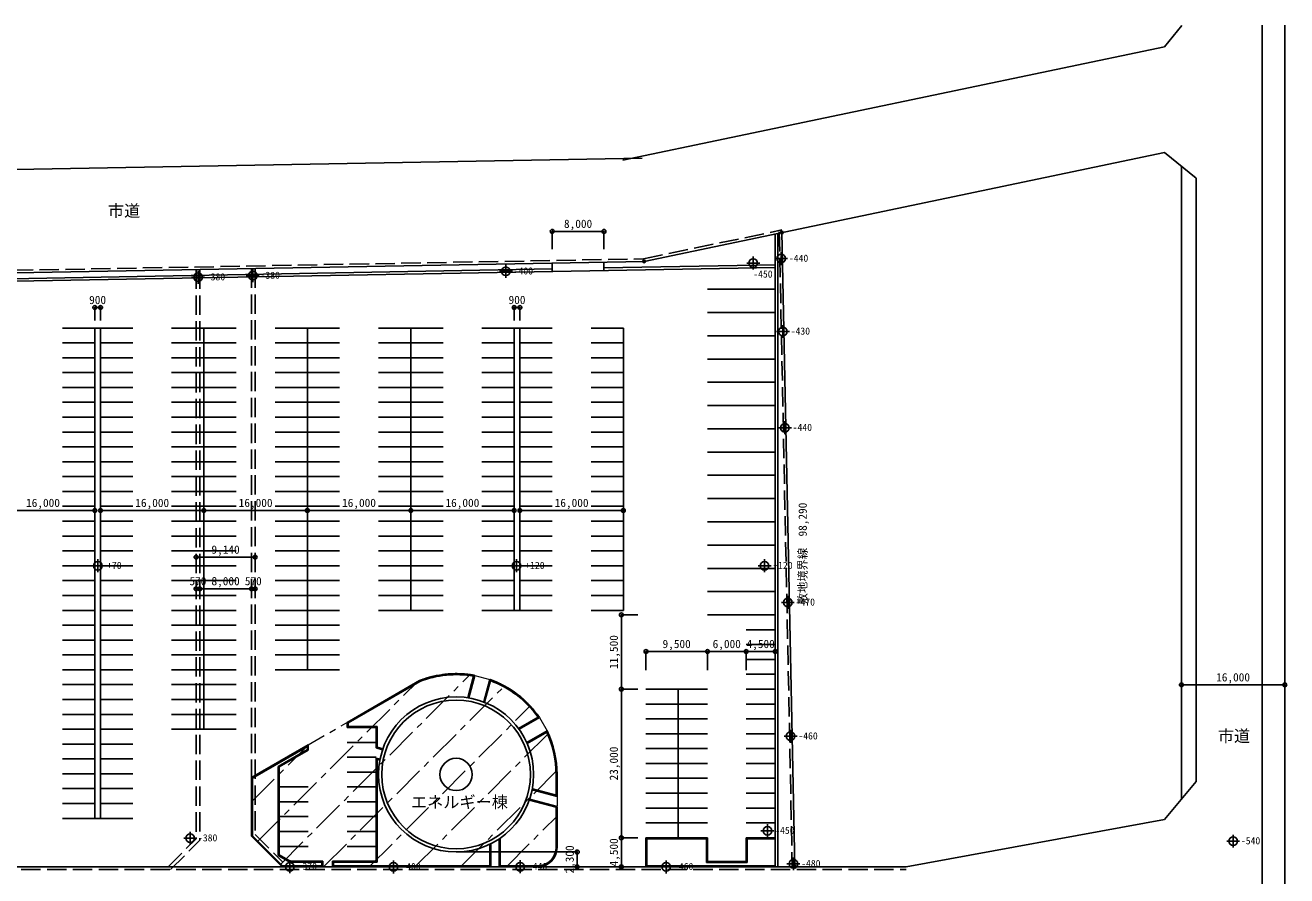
# Model space of a CAD drawing. Units: millimetres at full size, sheet at 1:1000, with parts at other scales. Extents: x -222432 to 152830, y -123842 to 155888.
# Drawn here: x -56212 to 139004, y 16854 to 148500 of the extents above; entities that cross this region are included whole.
import ezdxf
from ezdxf.enums import TextEntityAlignment as Align

# ---------------------------------------------------------------- set-up
doc = ezdxf.new("R2010")
doc.units = ezdxf.units.MM
doc.header["$LTSCALE"] = 1000
doc.header["$PDMODE"] = 32
doc.header["$PDSIZE"] = 600
doc.linetypes.add('CHAIN1', pattern=[8, 5, -1, 1, -1])
doc.linetypes.add('DASHED3', pattern=[4, 3, -1])
for name, color, linetype in [('0-0', 4, 'Continuous'), ('0-8', 4, 'Continuous'), ('1-0', 5, 'Continuous'), ('2-0', 6, 'Continuous'), ('2-1', 6, 'Continuous'), ('3-1', 6, 'Continuous'), ('3-2', 6, 'Continuous'), ('3-3', 6, 'Continuous'), ('8-0', 4, 'Continuous'), ('8-1', 4, 'Continuous'), ('9-0', 6, 'Continuous')]:
    doc.layers.add(name, color=color, linetype=linetype)
doc.layers.add('E-0', color=134, linetype='CHAIN1', lineweight=9)
doc.styles.add('ＭＳ ゴシック', font='')
doc.styles.get('ＭＳ ゴシック').set_extended_font_data('MS Gothic')

msp = doc.modelspace()

# ---------------------------------------------------------------- linework, layer by layer
at = {"layer": '0-0'}
for p, q in [((122764, 148451), (120090, 145160)), ((135204, 148500), (135204, -80236)), ((138704, 148500), (138704, -79674)), ((36275, 127606), (120090, 145160)), ((-172617, 124074), (39263, 127943)), ((39555, 111945), (120090, 128813)), ((120090, 128813), (124984, 124838)), ((122704, 126690), (122704, 28719)), ((124984, 124838), (124984, 31454)), ((60878, 116506), (62887, 18237)), ((-173811, 108050), (39555, 111945)), ((120066, 25554), (124984, 31454)), ((80087, 18237), (120066, 25554)), ((-21051, 23054), (-16384, 18387)), ((-172663, 18237), (80087, 18237))]:
    msp.add_line(p, q, dxfattribs=at)
at = {"layer": '0-0', "color": 7, "linetype": 'DASHED3'}
for p, q in [((39473, 112337), (60873, 116819)), ((60478, 116498), (62487, 18228)), ((-173984, 108447), (39548, 112345)), ((-29771, 110680), (-29771, 22578)), ((-29201, 110690), (-29201, 22342)), ((-21201, 110836), (-21201, 22992)), ((-20631, 110846), (-20631, 23228)), ((-34113, 18237), (-29771, 22578)), ((-33707, 17837), (-29201, 22342)), ((-21201, 22992), (-16696, 18486)), ((-20631, 23228), (-16289, 18886)), ((-172831, 17837), (80087, 17837))]:
    msp.add_line(p, q, dxfattribs=at)
at = {"layer": '0-0'}
for centre in [(60880, 116412), (39555, 111945), (62887, 18237)]:
    msp.add_circle(centre, 200, dxfattribs=at)
at = {"layer": '1-0'}
for radius in [12000, 11500, 2500, 2500]:
    msp.add_circle((10464, 32537), radius, dxfattribs=at)
at = {"layer": '2-0'}
for p, q in [((-6258, 40507), (4859, 46926)), ((12270, 44416), (13164, 47752)), ((12415, 44377), (13351, 47871)), ((14732, 43752), (15669, 47250)), ((14877, 43713), (15772, 47054)), ((20135, 39667), (23138, 41401)), ((20210, 39537), (23354, 41353)), ((-6408, 40594), (-6408, 39807)), ((-6408, 39807), (-1908, 39807)), ((-6258, 40507), (-6258, 39957)), ((-6258, 39957), (-1758, 39957)), ((-1908, 39807), (-1908, 36635)), ((-1758, 39957), (-1758, 36750)), ((21408, 37458), (24554, 39274)), ((21483, 37328), (24488, 39063)), ((-12408, 37130), (-12408, 36296)), ((-6408, 37507), (-1908, 37507)), ((-21051, 31967), (-12558, 36870)), ((-16908, 33698), (-12408, 36296)), ((-12558, 36870), (-12558, 36383)), ((-6408, 35207), (-1908, 35207)), ((-909, 36367), (-1908, 36635)), ((-860, 36509), (-1758, 36750)), ((-17058, 33785), (-17058, 19998)), ((-16908, 33698), (-16908, 20084)), ((-1298, 34918), (-1908, 35082)), ((-1908, 35082), (-1908, 19107)), ((-1326, 34770), (-1758, 34886)), ((-1758, 34886), (-1758, 18957)), ((-21201, 32053), (-21201, 22992)), ((-21051, 23054), (-21051, 31967)), ((-6408, 32907), (-1908, 32907)), ((25934, 32537), (25934, 29328)), ((26084, 32537), (26084, 29133)), ((-16908, 30607), (-12408, 30607)), ((-6408, 30607), (-1908, 30607)), ((22227, 30166), (26084, 29133)), ((22266, 30311), (25934, 29328)), ((-16908, 28307), (-12408, 28307)), ((-6408, 28307), (-1908, 28307)), ((21801, 28572), (25934, 27465)), ((21840, 28717), (26084, 27580)), ((25934, 27465), (25934, 21237)), ((26084, 27580), (26084, 21237)), ((-16908, 26007), (-12408, 26007)), ((-6408, 26007), (-1908, 26007)), ((-16908, 23707), (-12408, 23707)), ((-6408, 23707), (-1908, 23707)), ((-21201, 22992), (-16446, 18237)), ((15668, 21724), (15668, 18387)), ((15818, 21797), (15818, 18237)), ((17116, 22549), (17116, 18237)), ((17266, 22651), (17266, 18387)), ((-15256, 18957), (-17058, 19998)), ((-16908, 21407), (-12408, 21407)), ((-15216, 19107), (-16908, 20084)), ((-6408, 21407), (-1908, 21407)), ((-16384, 18387), (-10308, 18387)), ((-15256, 18957), (-10308, 18957)), ((-15216, 19107), (-10158, 19107)), ((-10308, 18957), (-10308, 18387)), ((-10158, 19107), (-10158, 18237)), ((-8658, 19107), (-1908, 19107)), ((-8658, 19107), (-8658, 18237)), ((-8508, 18957), (-1758, 18957)), ((-8508, 18957), (-8508, 18387)), ((-8508, 18387), (15668, 18387)), ((17266, 18387), (23084, 18387))]:
    msp.add_line(p, q, dxfattribs=at)
for centre, radius, start, end in [((10484, 32537), 15600, 79.41173, 111.393), ((10484, 32537), 15450, 80.01282, 111.35124), ((10484, 32537), 15600, 34.41173, 70.58827), ((10484, 32537), 15450, 35.01282, 69.98718), ((10484, 32537), 15450, 0, 24.98718), ((10484, 32537), 15600, 0, 25.58827), ((23084, 21237), 2850, 270, 0), ((23084, 21237), 3000, 270, 0)]:
    msp.add_arc(centre, radius, start, end, dxfattribs=at)
at = {"layer": '2-1'}
for p, q in [((-6408, 40594), (4794, 47062)), ((-21201, 32053), (-12408, 37130)), ((-17058, 33785), (-12558, 36383))]:
    msp.add_line(p, q, dxfattribs=at)
at = {"layer": '3-1'}
for p, q in [((25344, 110386), (25344, 111686)), ((33344, 110532), (33344, 111832)), ((33344, 110932), (59847, 111416)), ((-169356, 106831), (59847, 111016)), ((-58456, 109256), (25344, 110786)), ((-50456, 101637), (-39556, 101637)), ((-33556, 101637), (-23556, 101637)), ((-17556, 101637), (-7556, 101637)), ((-1556, 101637), (8444, 101637)), ((14444, 101637), (25344, 101637)), ((36344, 101637), (31344, 101637)), ((39997, 18387), (59847, 18387))]:
    msp.add_line(p, q, dxfattribs=at)
at = {"layer": '3-2'}
for p, q in [((59847, 116195), (59847, 18387)), ((60247, 116279), (60247, 18237)), ((49347, 107637), (59847, 107637)), ((49347, 104037), (59847, 104037)), ((49347, 100437), (59847, 100437)), ((49347, 96837), (59847, 96837)), ((49347, 93237), (59847, 93237)), ((49347, 89637), (59847, 89637)), ((49347, 86037), (59847, 86037)), ((49347, 82437), (59847, 82437)), ((49347, 78837), (59847, 78837)), ((49347, 75237), (59847, 75237)), ((49347, 71637), (59847, 71637)), ((49347, 68037), (59847, 68037)), ((49347, 64437), (59847, 64437)), ((49347, 60837), (59847, 60837)), ((49347, 57237), (59847, 57237)), ((55347, 54937), (59847, 54937)), ((55347, 52637), (59847, 52637)), ((55347, 50337), (59847, 50337)), ((55347, 48037), (59847, 48037)), ((39847, 45737), (49347, 45737)), ((44847, 45737), (44847, 22737)), ((44847, 45737), (49347, 45737)), ((55347, 45737), (59847, 45737)), ((39847, 43437), (49347, 43437)), ((55347, 43437), (59847, 43437)), ((39847, 41137), (49347, 41137)), ((55347, 41137), (59847, 41137)), ((39847, 38837), (49347, 38837)), ((55347, 38837), (59847, 38837)), ((39847, 36537), (49347, 36537)), ((55347, 36537), (59847, 36537)), ((39847, 34237), (49347, 34237)), ((55347, 34237), (59847, 34237)), ((39847, 31937), (49347, 31937)), ((55347, 31937), (59847, 31937)), ((39847, 29637), (49347, 29637)), ((55347, 29637), (59847, 29637)), ((39847, 27337), (49347, 27337)), ((55347, 27337), (59847, 27337)), ((39847, 25037), (49347, 25037)), ((55347, 25037), (59847, 25037)), ((39847, 22737), (49347, 22737)), ((39847, 22737), (39847, 18237)), ((39997, 22587), (49197, 22587)), ((39997, 22587), (39997, 18387)), ((49197, 22587), (49197, 18912)), ((49347, 22737), (49347, 19062)), ((55347, 22737), (59847, 22737)), ((55347, 22737), (55347, 19062)), ((55497, 22587), (59847, 22587)), ((55497, 22587), (55497, 18912)), ((49197, 18912), (55497, 18912)), ((49347, 19062), (55347, 19062))]:
    msp.add_line(p, q, dxfattribs=at)
at = {"layer": '3-3'}
for p, q in [((-45456, 25737), (-45456, 101637)), ((-44556, 25737), (-44556, 101637)), ((-28556, 39537), (-28556, 101637)), ((-12556, 48737), (-12556, 101637)), ((3444, 57937), (3444, 101637)), ((19444, 57937), (19444, 101637)), ((20344, 57937), (20344, 101637)), ((36344, 57937), (36344, 101637)), ((-50456, 99337), (-45456, 99337)), ((-44556, 99337), (-39556, 99337)), ((-33556, 99337), (-23556, 99337)), ((-17556, 99337), (-7556, 99337)), ((-1556, 99337), (8444, 99337)), ((14444, 99337), (19444, 99337)), ((20344, 99337), (25344, 99337)), ((36344, 99337), (31344, 99337)), ((-50456, 97037), (-45456, 97037)), ((-44556, 97037), (-39556, 97037)), ((-33556, 97037), (-23556, 97037)), ((-17556, 97037), (-7556, 97037)), ((-1556, 97037), (8444, 97037)), ((14444, 97037), (19444, 97037)), ((20344, 97037), (25344, 97037)), ((31344, 97037), (36344, 97037)), ((-50456, 94737), (-45456, 94737)), ((-44556, 94737), (-39556, 94737)), ((-33556, 94737), (-23556, 94737)), ((-17556, 94737), (-7556, 94737)), ((-1556, 94737), (8444, 94737)), ((14444, 94737), (19444, 94737)), ((20344, 94737), (25344, 94737)), ((31344, 94737), (36344, 94737)), ((-50456, 92437), (-45456, 92437)), ((-44556, 92437), (-39556, 92437)), ((-33556, 92437), (-23556, 92437)), ((-17556, 92437), (-7556, 92437)), ((-1556, 92437), (8444, 92437)), ((14444, 92437), (19444, 92437)), ((20344, 92437), (25344, 92437)), ((31344, 92437), (36344, 92437)), ((-50456, 90137), (-45456, 90137)), ((-44556, 90137), (-39556, 90137)), ((-33556, 90137), (-23556, 90137)), ((-17556, 90137), (-7556, 90137)), ((-1556, 90137), (8444, 90137)), ((14444, 90137), (19444, 90137)), ((20344, 90137), (25344, 90137)), ((31344, 90137), (36344, 90137)), ((-50456, 87837), (-45456, 87837)), ((-44556, 87837), (-39556, 87837)), ((-33556, 87837), (-23556, 87837)), ((-17556, 87837), (-7556, 87837)), ((-1556, 87837), (8444, 87837)), ((14444, 87837), (19444, 87837)), ((20344, 87837), (25344, 87837)), ((31344, 87837), (36344, 87837)), ((-50456, 85537), (-45456, 85537)), ((-44556, 85537), (-39556, 85537)), ((-33556, 85537), (-23556, 85537)), ((-17556, 85537), (-7556, 85537)), ((-1556, 85537), (8444, 85537)), ((14444, 85537), (19444, 85537)), ((20344, 85537), (25344, 85537)), ((31344, 85537), (36344, 85537)), ((-50456, 83237), (-45456, 83237)), ((-44556, 83237), (-39556, 83237)), ((-33556, 83237), (-23556, 83237)), ((-17556, 83237), (-7556, 83237)), ((-1556, 83237), (8444, 83237)), ((14444, 83237), (19444, 83237)), ((20344, 83237), (25344, 83237)), ((31344, 83237), (36344, 83237)), ((-50456, 80937), (-45456, 80937)), ((-44556, 80937), (-39556, 80937)), ((-33556, 80937), (-23556, 80937)), ((-17556, 80937), (-7556, 80937)), ((-1556, 80937), (8444, 80937)), ((14444, 80937), (19444, 80937)), ((20344, 80937), (25344, 80937)), ((31344, 80937), (36344, 80937)), ((-50456, 78637), (-45456, 78637)), ((-44556, 78637), (-39556, 78637)), ((-33556, 78637), (-23556, 78637)), ((-17556, 78637), (-7556, 78637)), ((-1556, 78637), (8444, 78637)), ((14444, 78637), (19444, 78637)), ((20344, 78637), (25344, 78637)), ((31344, 78637), (36344, 78637)), ((-50456, 76337), (-45456, 76337)), ((-44556, 76337), (-39556, 76337)), ((-33556, 76337), (-23556, 76337)), ((-17556, 76337), (-7556, 76337)), ((-1556, 76337), (8444, 76337)), ((14444, 76337), (19444, 76337)), ((20344, 76337), (25344, 76337)), ((31344, 76337), (36344, 76337)), ((-50456, 74037), (-45456, 74037)), ((-44556, 74037), (-39556, 74037)), ((-33556, 74037), (-23556, 74037)), ((-17556, 74037), (-7556, 74037)), ((-1556, 74037), (8444, 74037)), ((14444, 74037), (19444, 74037)), ((20344, 74037), (25344, 74037)), ((31344, 74037), (36344, 74037)), ((-50456, 71737), (-45456, 71737)), ((-44556, 71737), (-39556, 71737)), ((-33556, 71737), (-23556, 71737)), ((-17556, 71737), (-7556, 71737)), ((-1556, 71737), (8444, 71737)), ((14444, 71737), (19444, 71737)), ((20344, 71737), (25344, 71737)), ((31344, 71737), (36344, 71737)), ((-50456, 69437), (-45456, 69437)), ((-44556, 69437), (-39556, 69437)), ((-33556, 69437), (-23556, 69437)), ((-17556, 69437), (-7556, 69437)), ((-1556, 69437), (8444, 69437)), ((14444, 69437), (19444, 69437)), ((20344, 69437), (25344, 69437)), ((31344, 69437), (36344, 69437)), ((-50456, 67137), (-45456, 67137)), ((-44556, 67137), (-39556, 67137)), ((-33556, 67137), (-23556, 67137)), ((-17556, 67137), (-7556, 67137)), ((-1556, 67137), (8444, 67137)), ((14444, 67137), (19444, 67137)), ((20344, 67137), (25344, 67137)), ((31344, 67137), (36344, 67137)), ((-50456, 64837), (-45456, 64837)), ((-44556, 64837), (-39556, 64837)), ((-33556, 64837), (-23556, 64837)), ((-17556, 64837), (-7556, 64837)), ((-1556, 64837), (8444, 64837)), ((14444, 64837), (19444, 64837)), ((20344, 64837), (25344, 64837)), ((31344, 64837), (36344, 64837)), ((-50456, 62537), (-45456, 62537)), ((-44556, 62537), (-39556, 62537)), ((-33556, 62537), (-23556, 62537)), ((-17556, 62537), (-7556, 62537)), ((-1556, 62537), (8444, 62537)), ((14444, 62537), (19444, 62537)), ((20344, 62537), (25344, 62537)), ((31344, 62537), (36344, 62537)), ((-50456, 60237), (-45456, 60237)), ((-44556, 60237), (-39556, 60237)), ((-33556, 60237), (-23556, 60237)), ((-17556, 60237), (-7556, 60237)), ((-1556, 60237), (8444, 60237)), ((14444, 60237), (19444, 60237)), ((20344, 60237), (25344, 60237)), ((31344, 60237), (36344, 60237)), ((-50456, 57937), (-45456, 57937)), ((-44556, 57937), (-39556, 57937)), ((-33556, 57937), (-23556, 57937)), ((-17556, 57937), (-7556, 57937)), ((-1556, 57937), (8444, 57937)), ((14444, 57937), (25344, 57937)), ((20344, 57937), (25344, 57937)), ((36344, 57937), (31344, 57937)), ((-50456, 55637), (-45456, 55637)), ((-44556, 55637), (-39556, 55637)), ((-33556, 55637), (-23556, 55637)), ((-17556, 55637), (-7556, 55637)), ((-50456, 53337), (-45456, 53337)), ((-44556, 53337), (-39556, 53337)), ((-33556, 53337), (-23556, 53337)), ((-17556, 53337), (-7556, 53337)), ((-50456, 51037), (-45456, 51037)), ((-44556, 51037), (-39556, 51037)), ((-33556, 51037), (-23556, 51037)), ((-17556, 51037), (-7556, 51037)), ((-50456, 48737), (-45456, 48737)), ((-44556, 48737), (-39556, 48737)), ((-33556, 48737), (-23556, 48737)), ((-17556, 48737), (-7556, 48737)), ((-50456, 46437), (-45456, 46437)), ((-44556, 46437), (-39556, 46437)), ((-33556, 46437), (-23556, 46437)), ((-50456, 44137), (-45456, 44137)), ((-44556, 44137), (-39556, 44137)), ((-33556, 44137), (-23556, 44137)), ((-50456, 41837), (-45456, 41837)), ((-44556, 41837), (-39556, 41837)), ((-33556, 41837), (-23556, 41837)), ((-50456, 39537), (-45456, 39537)), ((-44556, 39537), (-39556, 39537)), ((-33556, 39537), (-23556, 39537)), ((-50456, 37237), (-45456, 37237)), ((-44556, 37237), (-39556, 37237)), ((-50456, 34937), (-45456, 34937)), ((-44556, 34937), (-39556, 34937)), ((-50456, 32637), (-45456, 32637)), ((-44556, 32637), (-39556, 32637)), ((-50456, 30337), (-45456, 30337)), ((-44556, 30337), (-39556, 30337)), ((-50456, 28037), (-45456, 28037)), ((-44556, 28037), (-39556, 28037)), ((-50456, 25737), (-39556, 25737))]:
    msp.add_line(p, q, dxfattribs=at)
at = {"layer": '8-0'}
for p, q in [((33344, 116593), (25344, 116593)), ((25344, 116593), (25344, 113852)), ((33344, 116593), (33344, 113852)), ((-45456, 104806), (-44556, 104806)), ((-45456, 104806), (-45456, 102795)), ((-44556, 104806), (-44556, 102795)), ((19444, 104806), (20344, 104806)), ((19444, 104806), (19444, 102795)), ((20344, 104806), (20344, 102795)), ((-61456, 73397), (-45456, 73397)), ((-44556, 73397), (-28556, 73397)), ((-28556, 73397), (-12556, 73397)), ((-12556, 73397), (3444, 73397)), ((3444, 73397), (19444, 73397)), ((20344, 73397), (36344, 73397)), ((-29771, 66160), (-20631, 66160)), ((-29771, 66160), (-29771, 66099)), ((-20631, 66160), (-20631, 66099)), ((-29771, 61286), (-29201, 61286)), ((-29201, 61286), (-21201, 61286)), ((-21201, 61286), (-20631, 61286)), ((36037, 45737), (36037, 57237)), ((36037, 57237), (38596, 57237)), ((39847, 51561), (49347, 51561)), ((39847, 51561), (39847, 48682)), ((49347, 51561), (49347, 48682)), ((49347, 51561), (55347, 51561)), ((55347, 51561), (55347, 48682)), ((55347, 51561), (59847, 51561)), ((59847, 51561), (59847, 48682)), ((36037, 22737), (36037, 45737)), ((36037, 45737), (38596, 45737)), ((122704, 46403), (138704, 46403)), ((36037, 18237), (36037, 22737)), ((36037, 22737), (38596, 22737)), ((36037, 18237), (38596, 18237))]:
    msp.add_line(p, q, dxfattribs=at)
at = {"layer": '8-0', "color": 5}
for p in [(25344, 116593), (33344, 116593), (-45456, 104806), (-44556, 104806), (19444, 104806), (20344, 104806), (-45456, 73397), (-44556, 73397), (-28556, 73397), (-12556, 73397), (3444, 73397), (19444, 73397), (20344, 73397), (36344, 73397), (-29771, 66160), (-20631, 66160), (-29771, 61286), (-29201, 61286), (-21201, 61286), (-20631, 61286), (36037, 57237), (39847, 51561), (49347, 51561), (55347, 51561), (59847, 51561), (36037, 45737), (122704, 46403), (138704, 46403), (36037, 22737), (36037, 18237)]:
    msp.add_point(p, dxfattribs=at)
at = {"layer": '8-1'}
for p, q in [((29211, 20537), (10484, 20537)), ((29211, 20537), (29211, 18237)), ((29211, 18237), (10484, 18237))]:
    msp.add_line(p, q, dxfattribs=at)
at = {"layer": '8-1', "color": 5}
for p in [(29211, 20537), (29211, 18237)]:
    msp.add_point(p, dxfattribs=at)
at = {"layer": '9-0'}
for p, q in [((60761, 113382), (60761, 111382)), ((18176, 111412), (18176, 109412)), ((55440, 111692), (57440, 111692)), ((56440, 112692), (56440, 110692)), ((59761, 112382), (61761, 112382)), ((-30470, 109498), (-28470, 109498)), ((-29470, 110498), (-29470, 108498)), ((-22000, 109742), (-20000, 109742)), ((-21000, 110742), (-21000, 108742)), ((17176, 110412), (19176, 110412)), ((61038, 102101), (61038, 100101)), ((60038, 101101), (62038, 101101)), ((60343, 86199), (62343, 86199)), ((61343, 87199), (61343, 85199)), ((-45956, 64837), (-43956, 64837)), ((-44956, 65837), (-44956, 63837)), ((18811, 64837), (20811, 64837)), ((19811, 65837), (19811, 63837)), ((57196, 64837), (59196, 64837)), ((58196, 65837), (58196, 63837)), ((60800, 59162), (62800, 59162)), ((61800, 60162), (61800, 58162)), ((62227, 39447), (62227, 37447)), ((61227, 38447), (63227, 38447)), ((-30676, 23666), (-30676, 21666)), ((57640, 23820), (59640, 23820)), ((58640, 24820), (58640, 22820)), ((-31676, 22666), (-29676, 22666)), ((129704, 22216), (131704, 22216)), ((130704, 23216), (130704, 21216)), ((62653, 19706), (62653, 17706)), ((-16268, 18252), (-14268, 18252)), ((-15268, 19252), (-15268, 17252)), ((-210, 18225), (1790, 18225)), ((790, 19225), (790, 17225)), ((19369, 18252), (21369, 18252)), ((20369, 19252), (20369, 17252)), ((41980, 18225), (43980, 18225)), ((42980, 19225), (42980, 17225)), ((61653, 18706), (63653, 18706))]:
    msp.add_line(p, q, dxfattribs=at)
for centre in [(56440, 111692), (60761, 112382), (-29470, 109498), (-21000, 109742), (18176, 110412), (61038, 101101), (61343, 86199), (-44956, 64837), (19811, 64837), (58196, 64837), (61800, 59162), (62227, 38447), (58640, 23820), (-30676, 22666), (130704, 22216), (-15268, 18252), (790, 18225), (20369, 18252), (42980, 18225), (62653, 18706)]:
    msp.add_circle(centre, 667, dxfattribs=at)
at = {"layer": 'E-0'}
for p, q in [((-16782, 18573), (12633, 47988)), ((13351, 47871), (15669, 47250)), ((-20318, 22108), (4419, 46845)), ((-10048, 18237), (17950, 46234)), ((-2977, 18237), (21927, 43140)), ((23354, 41353), (24554, 39274)), ((-21201, 28296), (-12312, 37186)), ((4094, 18237), (24737, 38879)), ((11165, 18237), (26072, 33144)), ((18237, 18237), (26084, 26084)), ((-21201, 22992), (-16446, 18237)), ((-16446, 18237), (23244, 18237))]:
    msp.add_line(p, q, dxfattribs=at)
for points in [[(-21201, 22992), (-21201, 32053), (4794, 47062)], [(26084, 32655), (26084, 21587), (26084, 21237)]]:
    msp.add_lwpolyline(points, dxfattribs=at)
for centre, radius, start, end in [((10484, 32537), 15600, 79.41173, 111.393), ((10484, 32537), 15600, 79.41173, 111.393), ((10484, 32537), 15600, 79.41173, 111.393), ((10484, 32537), 15450, 80.01282, 111.35124), ((10484, 32537), 15600, 34.41173, 70.58827), ((10484, 32537), 15600, 34.41173, 70.58827), ((10484, 32537), 15600, 34.41173, 70.58827), ((10484, 32537), 15450, 35.01282, 69.98718), ((10484, 32537), 15450, 0, 24.98718), ((10484, 32537), 15600, 0, 25.58827), ((10484, 32537), 15600, 0, 25.58827), ((10484, 32537), 15600, 0, 25.58827), ((23084, 21237), 3000, 270, 0)]:
    msp.add_arc(centre, radius, start, end, dxfattribs=at)

# ---------------------------------------------------------------- texts
at = {"layer": '0-8', "style": 'ＭＳ ゴシック'}
msp.add_text('敷地境界線\u300098,290', height=1283, rotation=90, dxfattribs=at).set_placement((65114, 58868), align=Align.BOTTOM_LEFT)
at = {"layer": '8-0', "style": 'ＭＳ ゴシック'}
for s, p in [('8,000', (27156, 116743)), ('900', (-46319, 104956)), ('900', (18581, 104956)), ('16,000', (-56081, 73547)), ('16,000', (-39181, 73547)), ('16,000', (-23181, 73547)), ('16,000', (-7181, 73547)), ('16,000', (8819, 73547)), ('16,000', (25719, 73547)), ('9,140', (-27389, 66310)), ('570', (-30799, 61436)), ('8,000', (-27389, 61436)), ('570', (-22229, 61436)), ('9,500', (42410, 51711)), ('6,000', (50160, 51711)), ('4,500', (55410, 51711)), ('16,000', (128079, 46553))]:
    msp.add_text(s, height=1283, dxfattribs=at).set_placement(p, align=Align.BOTTOM_LEFT)
for s, p in [('11,500', (35887, 48862)), ('23,000', (35887, 31612)), ('4,500', (35887, 18299))]:
    msp.add_text(s, height=1283, rotation=90, dxfattribs=at).set_placement(p, align=Align.BOTTOM_LEFT)
at = {"layer": '8-1', "style": 'ＭＳ ゴシック'}
for s, p in [('市道', (-43419, 118303)), ('市道', (128336, 37026)), ('エネルギー棟', (3482, 26796))]:
    msp.add_text(s, height=1833, dxfattribs=at).set_placement(p, align=Align.BOTTOM_LEFT)
msp.add_text('2,300', height=1283, rotation=90, dxfattribs=at).set_placement((29061, 17199), align=Align.BOTTOM_LEFT)
at = {"layer": '9-0', "color": 4, "style": 'ＭＳ ゴシック'}
for s, p in [('-440', (61965, 111563)), ('-380', (-28266, 108680)), ('-380', (-19797, 108923)), ('-400', (19380, 109593)), ('-450', (56446, 109107)), ('-430', (62242, 100283)), ('-440', (62547, 85381)), ('+70', (-43545, 64018)), ('+120', (21161, 64018)), ('+120', (59546, 64018)), ('-470', (63004, 58344)), ('-460', (63430, 37628)), ('-450', (59844, 23001)), ('-380', (-29472, 21848)), ('-540', (131908, 21397)), ('-370', (-14064, 17434)), ('-400', (1994, 17407)), ('-440', (21573, 17434)), ('-460', (44184, 17407)), ('-480', (63857, 17887))]:
    msp.add_text(s, height=1100, dxfattribs=at).set_placement(p, align=Align.BOTTOM_LEFT)

doc.saveas('drawing.dxf')
